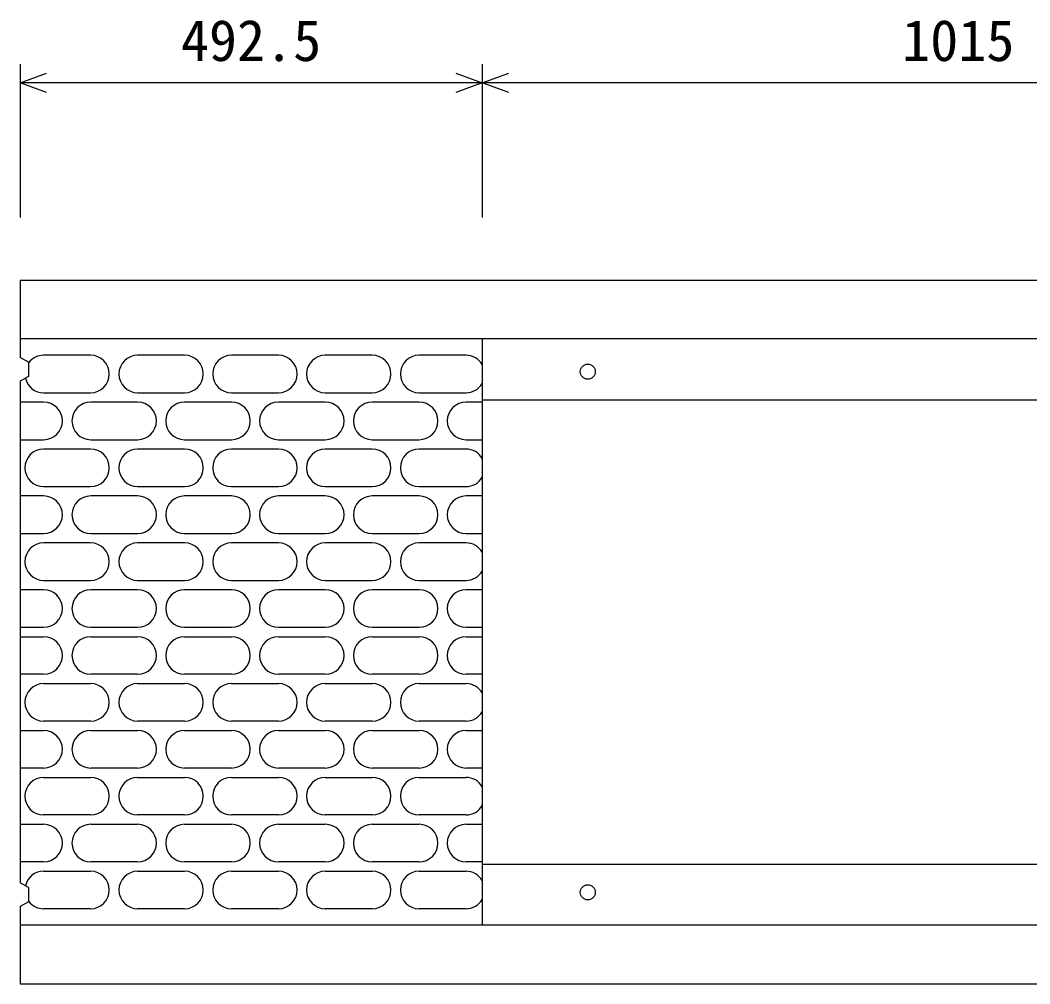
# Model space of a CAD drawing. Units: millimetres, scale not verified. Extents: x -16800 to 16800, y -5940 to 5940.
# Drawn here: x -9444 to -8368, y 2925 to 3952 of the extents above; entities that cross this region are included whole.
import ezdxf
from ezdxf.enums import TextEntityAlignment as Align

# ---------------------------------------------------------------- set-up
doc = ezdxf.new("R2010")
doc.units = ezdxf.units.MM
doc.header["$LTSCALE"] = 20
for name, color, linetype, lineweight in [('0-0_DIM', 7, 'Continuous', 25), ('0-2_HATCH', 6, 'Continuous', 25), ('0-5_OUTLINE', 3, 'Continuous', 25)]:
    doc.layers.add(name, color=color, linetype=linetype, lineweight=lineweight)
doc.styles.add('ＭＳ ゴシック', font='')
doc.styles.get('ＭＳ ゴシック').set_extended_font_data('MS Gothic')

msp = doc.modelspace()

# ---------------------------------------------------------------- linework, layer by layer
at = {"layer": '0-0_DIM'}
for p, q in [((-9443.72, 3905.02), (-9443.72, 3741.26)), ((-8951.22, 3905.02), (-8951.22, 3741.26)), ((-8951.22, 3885.02), (-9443.72, 3885.02)), ((-7936.22, 3885.02), (-8951.22, 3885.02))]:
    msp.add_line(p, q, dxfattribs=at)
for points in [[(-9415.53, 3874.76), (-9443.72, 3885.02), (-9415.53, 3895.28)], [(-8979.41, 3895.28), (-8951.22, 3885.02), (-8979.41, 3874.76)], [(-8923.03, 3874.76), (-8951.22, 3885.02), (-8923.03, 3895.28)]]:
    msp.add_lwpolyline(points, dxfattribs=at)
at = {"layer": '0-2_HATCH'}
for p, q in [((-9368.72, 3594.59), (-9418.72, 3594.59)), ((-9268.53, 3594.59), (-9318.53, 3594.59)), ((-9168.53, 3594.59), (-9218.53, 3594.59)), ((-9068.53, 3594.59), (-9118.53, 3594.59)), ((-8968.53, 3594.59), (-9018.53, 3594.59)), ((-9418.72, 3554.59), (-9368.72, 3554.59)), ((-9318.53, 3554.59), (-9268.53, 3554.59)), ((-9218.53, 3554.59), (-9168.53, 3554.59)), ((-9118.53, 3554.59), (-9068.53, 3554.59)), ((-9018.53, 3554.59), (-8968.53, 3554.59)), ((-9418.72, 3544.59), (-9443.72, 3544.59)), ((-9318.53, 3544.59), (-9368.53, 3544.59)), ((-9218.53, 3544.59), (-9268.53, 3544.59)), ((-9118.53, 3544.59), (-9168.53, 3544.59)), ((-9018.53, 3544.59), (-9068.53, 3544.59)), ((-8951.22, 3544.59), (-8968.53, 3544.59)), ((-9443.72, 3504.59), (-9418.72, 3504.59)), ((-9368.53, 3504.59), (-9318.53, 3504.59)), ((-9268.53, 3504.59), (-9218.53, 3504.59)), ((-9168.53, 3504.59), (-9118.53, 3504.59)), ((-9068.53, 3504.59), (-9018.53, 3504.59)), ((-8968.53, 3504.59), (-8951.22, 3504.59)), ((-9368.72, 3494.59), (-9418.72, 3494.59)), ((-9268.53, 3494.59), (-9318.53, 3494.59)), ((-9168.53, 3494.59), (-9218.53, 3494.59)), ((-9068.53, 3494.59), (-9118.53, 3494.59)), ((-8968.53, 3494.59), (-9018.53, 3494.59)), ((-9418.72, 3454.59), (-9368.72, 3454.59)), ((-9318.53, 3454.59), (-9268.53, 3454.59)), ((-9218.53, 3454.59), (-9168.53, 3454.59)), ((-9118.53, 3454.59), (-9068.53, 3454.59)), ((-9018.53, 3454.59), (-8968.53, 3454.59)), ((-9418.72, 3444.59), (-9443.72, 3444.59)), ((-9318.53, 3444.59), (-9368.53, 3444.59)), ((-9218.53, 3444.59), (-9268.53, 3444.59)), ((-9118.53, 3444.59), (-9168.53, 3444.59)), ((-9018.53, 3444.59), (-9068.53, 3444.59)), ((-8951.22, 3444.59), (-8968.53, 3444.59)), ((-9443.72, 3404.59), (-9418.72, 3404.59)), ((-9368.53, 3404.59), (-9318.53, 3404.59)), ((-9268.53, 3404.59), (-9218.53, 3404.59)), ((-9168.53, 3404.59), (-9118.53, 3404.59)), ((-9068.53, 3404.59), (-9018.53, 3404.59)), ((-8968.53, 3404.59), (-8951.22, 3404.59)), ((-9368.72, 3394.59), (-9418.72, 3394.59)), ((-9268.53, 3394.59), (-9318.53, 3394.59)), ((-9168.53, 3394.59), (-9218.53, 3394.59)), ((-9068.53, 3394.59), (-9118.53, 3394.59)), ((-8968.53, 3394.59), (-9018.53, 3394.59)), ((-9418.72, 3354.59), (-9368.72, 3354.59)), ((-9318.53, 3354.59), (-9268.53, 3354.59)), ((-9218.53, 3354.59), (-9168.53, 3354.59)), ((-9118.53, 3354.59), (-9068.53, 3354.59)), ((-9018.53, 3354.59), (-8968.53, 3354.59)), ((-9418.72, 3344.59), (-9443.72, 3344.59)), ((-9318.53, 3344.59), (-9368.53, 3344.59)), ((-9218.53, 3344.59), (-9268.53, 3344.59)), ((-9118.53, 3344.59), (-9168.53, 3344.59)), ((-9018.53, 3344.59), (-9068.53, 3344.59)), ((-8951.22, 3344.59), (-8968.53, 3344.59)), ((-9443.72, 3304.59), (-9418.72, 3304.59)), ((-9368.53, 3304.59), (-9318.53, 3304.59)), ((-9268.53, 3304.59), (-9218.53, 3304.59)), ((-9168.53, 3304.59), (-9118.53, 3304.59)), ((-9068.53, 3304.59), (-9018.53, 3304.59)), ((-8968.53, 3304.59), (-8951.22, 3304.59)), ((-9443.72, 3294.59), (-9418.72, 3294.59)), ((-9368.53, 3294.59), (-9318.53, 3294.59)), ((-9268.53, 3294.59), (-9218.53, 3294.59)), ((-9168.53, 3294.59), (-9118.53, 3294.59)), ((-9068.53, 3294.59), (-9018.53, 3294.59)), ((-8968.53, 3294.59), (-8951.22, 3294.59)), ((-9418.72, 3254.59), (-9443.72, 3254.59)), ((-9318.53, 3254.59), (-9368.53, 3254.59)), ((-9218.53, 3254.59), (-9268.53, 3254.59)), ((-9118.53, 3254.59), (-9168.53, 3254.59)), ((-9018.53, 3254.59), (-9068.53, 3254.59)), ((-8951.22, 3254.59), (-8968.53, 3254.59)), ((-9418.72, 3244.59), (-9368.72, 3244.59)), ((-9318.53, 3244.59), (-9268.53, 3244.59)), ((-9218.53, 3244.59), (-9168.53, 3244.59)), ((-9118.53, 3244.59), (-9068.53, 3244.59)), ((-9018.53, 3244.59), (-8968.53, 3244.59)), ((-9368.72, 3204.59), (-9418.72, 3204.59)), ((-9268.53, 3204.59), (-9318.53, 3204.59)), ((-9168.53, 3204.59), (-9218.53, 3204.59)), ((-9068.53, 3204.59), (-9118.53, 3204.59)), ((-8968.53, 3204.59), (-9018.53, 3204.59)), ((-9443.72, 3194.59), (-9418.72, 3194.59)), ((-9368.53, 3194.59), (-9318.53, 3194.59)), ((-9268.53, 3194.59), (-9218.53, 3194.59)), ((-9168.53, 3194.59), (-9118.53, 3194.59)), ((-9068.53, 3194.59), (-9018.53, 3194.59)), ((-8968.53, 3194.59), (-8951.22, 3194.59)), ((-9418.72, 3154.59), (-9443.72, 3154.59)), ((-9318.53, 3154.59), (-9368.53, 3154.59)), ((-9218.53, 3154.59), (-9268.53, 3154.59)), ((-9118.53, 3154.59), (-9168.53, 3154.59)), ((-9018.53, 3154.59), (-9068.53, 3154.59)), ((-8951.22, 3154.59), (-8968.53, 3154.59)), ((-9418.72, 3144.59), (-9368.72, 3144.59)), ((-9318.53, 3144.59), (-9268.53, 3144.59)), ((-9218.53, 3144.59), (-9168.53, 3144.59)), ((-9118.53, 3144.59), (-9068.53, 3144.59)), ((-9018.53, 3144.59), (-8968.53, 3144.59)), ((-9368.72, 3104.59), (-9418.72, 3104.59)), ((-9268.53, 3104.59), (-9318.53, 3104.59)), ((-9168.53, 3104.59), (-9218.53, 3104.59)), ((-9068.53, 3104.59), (-9118.53, 3104.59)), ((-8968.53, 3104.59), (-9018.53, 3104.59)), ((-9443.72, 3094.59), (-9418.72, 3094.59)), ((-9368.53, 3094.59), (-9318.53, 3094.59)), ((-9268.53, 3094.59), (-9218.53, 3094.59)), ((-9168.53, 3094.59), (-9118.53, 3094.59)), ((-9068.53, 3094.59), (-9018.53, 3094.59)), ((-8968.53, 3094.59), (-8951.22, 3094.59)), ((-9418.72, 3054.59), (-9443.72, 3054.59)), ((-9318.53, 3054.59), (-9368.53, 3054.59)), ((-9218.53, 3054.59), (-9268.53, 3054.59)), ((-9118.53, 3054.59), (-9168.53, 3054.59)), ((-9018.53, 3054.59), (-9068.53, 3054.59)), ((-8951.22, 3054.59), (-8968.53, 3054.59)), ((-9418.72, 3044.59), (-9368.72, 3044.59)), ((-9318.53, 3044.59), (-9268.53, 3044.59)), ((-9218.53, 3044.59), (-9168.53, 3044.59)), ((-9118.53, 3044.59), (-9068.53, 3044.59)), ((-9018.53, 3044.59), (-8968.53, 3044.59)), ((-9368.72, 3004.59), (-9418.72, 3004.59)), ((-9268.53, 3004.59), (-9318.53, 3004.59)), ((-9168.53, 3004.59), (-9218.53, 3004.59)), ((-9068.53, 3004.59), (-9118.53, 3004.59)), ((-8968.53, 3004.59), (-9018.53, 3004.59))]:
    msp.add_line(p, q, dxfattribs=at)
for centre in [(-8838.72, 3577.09), (-8838.72, 3022.09)]:
    msp.add_circle(centre, 8, dxfattribs=at)
for centre, start, end in [((-9418.72, 3574.59), 90, 142.00164), ((-9368.72, 3574.59), 270, 90), ((-9318.53, 3574.59), 90, 270), ((-9268.53, 3574.59), 270, 90), ((-9218.53, 3574.59), 90, 270), ((-9168.53, 3574.59), 270, 90), ((-9118.53, 3574.59), 90, 270), ((-9068.53, 3574.59), 270, 90), ((-9018.53, 3574.59), 90, 270), ((-8968.53, 3574.59), 30.02692, 90), ((-9418.72, 3574.59), 192.83871, 270), ((-8968.53, 3574.59), 270, 329.97733), ((-9418.72, 3524.59), 270, 90), ((-9368.53, 3524.59), 90, 270), ((-9318.53, 3524.59), 270, 90), ((-9268.53, 3524.59), 90, 270), ((-9218.53, 3524.59), 270, 90), ((-9168.53, 3524.59), 90, 270), ((-9118.53, 3524.59), 270, 90), ((-9068.53, 3524.59), 90, 270), ((-9018.53, 3524.59), 270, 90), ((-8968.53, 3524.59), 90, 270), ((-9418.72, 3474.59), 90.28109, 270), ((-9368.72, 3474.59), 270, 90), ((-9318.53, 3474.59), 90, 270), ((-9268.53, 3474.59), 270, 90), ((-9218.53, 3474.59), 90, 270), ((-9168.53, 3474.59), 270, 90), ((-9118.53, 3474.59), 90, 270), ((-9068.53, 3474.59), 270, 90), ((-9018.53, 3474.59), 90, 270), ((-8968.53, 3474.59), 30.02692, 90), ((-8968.53, 3474.59), 270, 329.97733), ((-9418.72, 3424.59), 270, 90), ((-9368.53, 3424.59), 90, 270), ((-9318.53, 3424.59), 270, 90), ((-9268.53, 3424.59), 90, 270), ((-9218.53, 3424.59), 270, 90), ((-9168.53, 3424.59), 90, 270), ((-9118.53, 3424.59), 270, 90), ((-9068.53, 3424.59), 90, 270), ((-9018.53, 3424.59), 270, 90), ((-8968.53, 3424.59), 90, 270), ((-9418.72, 3374.59), 90.28109, 270), ((-9368.72, 3374.59), 270, 90), ((-9318.53, 3374.59), 90, 270), ((-9268.53, 3374.59), 270, 90), ((-9218.53, 3374.59), 90, 270), ((-9168.53, 3374.59), 270, 90), ((-9118.53, 3374.59), 90, 270), ((-9068.53, 3374.59), 270, 90), ((-9018.53, 3374.59), 90, 270), ((-8968.53, 3374.59), 30.02692, 90), ((-8968.53, 3374.59), 270, 329.97733), ((-9418.72, 3324.59), 270, 90), ((-9368.53, 3324.59), 90, 270), ((-9318.53, 3324.59), 270, 90), ((-9268.53, 3324.59), 90, 270), ((-9218.53, 3324.59), 270, 90), ((-9168.53, 3324.59), 90, 270), ((-9118.53, 3324.59), 270, 90), ((-9068.53, 3324.59), 90, 270), ((-9018.53, 3324.59), 270, 90), ((-8968.53, 3324.59), 90, 270), ((-9418.72, 3274.59), 270, 90), ((-9368.53, 3274.59), 90, 270), ((-9318.53, 3274.59), 270, 90), ((-9268.53, 3274.59), 90, 270), ((-9218.53, 3274.59), 270, 90), ((-9168.53, 3274.59), 90, 270), ((-9118.53, 3274.59), 270, 90), ((-9068.53, 3274.59), 90, 270), ((-9018.53, 3274.59), 270, 90), ((-8968.53, 3274.59), 90, 270), ((-9418.72, 3224.59), 90, 269.71891), ((-9368.72, 3224.59), 270, 90), ((-9318.53, 3224.59), 90, 270), ((-9268.53, 3224.59), 270, 90), ((-9218.53, 3224.59), 90, 270), ((-9168.53, 3224.59), 270, 90), ((-9118.53, 3224.59), 90, 270), ((-9068.53, 3224.59), 270, 90), ((-9018.53, 3224.59), 90, 270), ((-8968.53, 3224.59), 30.02267, 90), ((-8968.53, 3224.59), 270, 329.97308), ((-9418.72, 3174.59), 270, 90), ((-9368.53, 3174.59), 90, 270), ((-9318.53, 3174.59), 270, 90), ((-9268.53, 3174.59), 90, 270), ((-9218.53, 3174.59), 270, 90), ((-9168.53, 3174.59), 90, 270), ((-9118.53, 3174.59), 270, 90), ((-9068.53, 3174.59), 90, 270), ((-9018.53, 3174.59), 270, 90), ((-8968.53, 3174.59), 90, 270), ((-9418.72, 3124.59), 90, 269.71891), ((-9368.72, 3124.59), 270, 90), ((-9318.53, 3124.59), 90, 270), ((-9268.53, 3124.59), 270, 90), ((-9218.53, 3124.59), 90, 270), ((-9168.53, 3124.59), 270, 90), ((-9118.53, 3124.59), 90, 270), ((-9068.53, 3124.59), 270, 90), ((-9018.53, 3124.59), 90, 270), ((-8968.53, 3124.59), 30.02267, 90), ((-8968.53, 3124.59), 270, 329.97308), ((-9418.72, 3074.59), 270, 90), ((-9368.53, 3074.59), 90, 270), ((-9318.53, 3074.59), 270, 90), ((-9268.53, 3074.59), 90, 270), ((-9218.53, 3074.59), 270, 90), ((-9168.53, 3074.59), 90, 270), ((-9118.53, 3074.59), 270, 90), ((-9068.53, 3074.59), 90, 270), ((-9018.53, 3074.59), 270, 90), ((-8968.53, 3074.59), 90, 270), ((-9418.72, 3024.59), 90, 167.16129), ((-9368.72, 3024.59), 270, 90), ((-9318.53, 3024.59), 90, 270), ((-9268.53, 3024.59), 270, 90), ((-9218.53, 3024.59), 90, 270), ((-9168.53, 3024.59), 270, 90), ((-9118.53, 3024.59), 90, 270), ((-9068.53, 3024.59), 270, 90), ((-9018.53, 3024.59), 90, 270), ((-8968.53, 3024.59), 30.02267, 90), ((-8968.53, 3024.59), 270, 329.97308), ((-9418.72, 3024.59), 217.99836, 270)]:
    msp.add_arc(centre, 20, start, end, dxfattribs=at)
at = {"layer": '0-5_OUTLINE'}
for p, q in [((-9443.72, 3674.59), (-7443.72, 3674.59)), ((-9443.72, 3674.59), (-9443.72, 3592.1)), ((-7443.72, 3612.09), (-9443.72, 3612.09)), ((-8951.22, 3612.09), (-8951.22, 2987.09)), ((-9434.72, 3587.1), (-9443.72, 3592.1)), ((-9434.72, 3587.1), (-9434.72, 3572.09)), ((-9434.72, 3572.09), (-9443.72, 3567.09)), ((-9443.72, 3567.09), (-9443.72, 3032.1)), ((-8951.22, 3547.09), (-7936.22, 3547.09)), ((-8951.22, 3052.09), (-7936.22, 3052.09)), ((-9434.72, 3027.09), (-9443.72, 3032.1)), ((-9434.72, 3027.09), (-9434.72, 3012.09)), ((-9434.72, 3012.09), (-9443.72, 3007.09)), ((-9443.72, 3007.09), (-9443.72, 2924.59)), ((-7443.72, 2987.09), (-9443.72, 2987.09)), ((-9443.72, 2924.59), (-7443.72, 2924.59))]:
    msp.add_line(p, q, dxfattribs=at)

# ---------------------------------------------------------------- texts
at = {"layer": '0-0_DIM', "style": 'ＭＳ ゴシック'}
for s, p in [('492.5', (-9272.47, 3895.02)), ('1015', (-8503.72, 3895.02))]:
    msp.add_text(s, height=43.99, dxfattribs=at).set_placement(p, align=Align.BOTTOM_LEFT)

doc.saveas('drawing.dxf')
